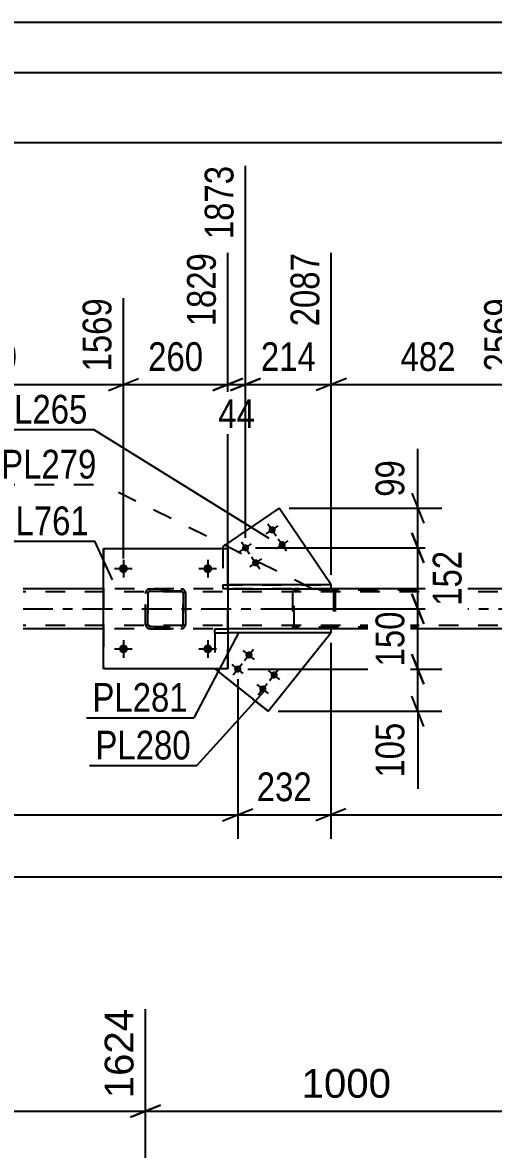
# Model space of a CAD drawing. Header units: millimetres. Extents: x 0 to 841, y 0 to 594.
# Drawn here: x 114 to 160.9, y 481.6 to 594 of the extents above; entities that cross this region are included whole.
import ezdxf

# ---------------------------------------------------------------- set-up
doc = ezdxf.new("R2010")
doc.units = ezdxf.units.MM
doc.linetypes.add('DXK_LINE_DOT2', pattern=[3.9198, 1.9599, -1.9599])
doc.linetypes.add('DXK_LINE_DOT3', pattern=[5.9187, 2.979, -0.9799, 0.9799, -0.9799])
doc.styles.add('Arial', font='ARIAL.TTF', dxfattribs={"height": 0.2})
doc.styles.add('Arial Narrow', font='ARIALN.TTF', dxfattribs={"height": 0.2})

# ---------------------------------------------------------------- blocks, each defined once
blk = doc.blocks.new('Unknown-317311778-1113')
at = {"color": 5, "linetype": 'Continuous'}
for p, q in [((841, 594), (0, 594)), ((836, 589), (5, 589))]:
    blk.add_line(p, q, dxfattribs=at)
blk = doc.blocks.new('Bolt-317311778-1620 - 1424')
at = {"linetype": 'Continuous'}
for points in [[(139.19, 543.6, -1), (138.59, 543.2, -1)], [(136.54, 541.8, -1), (135.95, 541.4, -1)], [(140.2, 542.12, -1), (139.6, 541.71, -1)], [(137.55, 540.32, -1), (136.96, 539.91, -1)]]:
    blk.add_hatch(color=1, dxfattribs=at).paths.add_polyline_path(points)
at = {"color": 1, "linetype": 'Continuous'}
for p, q in [((138.29, 543), (139.48, 543.81)), ((138.48, 544), (139.29, 542.81)), ((135.65, 541.2), (136.84, 542.01)), ((135.84, 542.2), (136.65, 541.01)), ((139.31, 541.51), (140.5, 542.32)), ((139.5, 542.51), (140.31, 541.32)), ((136.85, 540.71), (137.66, 539.52)), ((136.66, 539.71), (137.85, 540.52))]:
    blk.add_line(p, q, dxfattribs=at)
blk = doc.blocks.new('Bolt-317311778-1621 - 1424')
at = {"linetype": 'Continuous'}
for points in [[(136.3, 531.15), (136.36, 531.2), (136.42, 531.24), (136.49, 531.27), (136.56, 531.28), (136.64, 531.28), (136.71, 531.26), (136.78, 531.23), (136.84, 531.18), (136.88, 531.12), (136.92, 531.05), (136.94, 530.98), (136.94, 530.91), (136.93, 530.83), (136.91, 530.76), (136.87, 530.7), (136.81, 530.64), (136.75, 530.6), (136.68, 530.58), (136.61, 530.56), (136.53, 530.57), (136.46, 530.59), (136.39, 530.62), (136.33, 530.67), (136.28, 530.72), (136.25, 530.79), (136.23, 530.86), (136.22, 530.94), (136.24, 531.01), (136.26, 531.08)], [(135.18, 529.74), (135.23, 529.79), (135.3, 529.83), (135.37, 529.86), (135.44, 529.87), (135.52, 529.87), (135.59, 529.85), (135.66, 529.82), (135.71, 529.77), (135.76, 529.71), (135.8, 529.65), (135.82, 529.57), (135.82, 529.5), (135.81, 529.42), (135.78, 529.35), (135.74, 529.29), (135.69, 529.24), (135.63, 529.2), (135.56, 529.17), (135.48, 529.16), (135.41, 529.16), (135.34, 529.18), (135.27, 529.21), (135.21, 529.26), (135.16, 529.32), (135.13, 529.38), (135.11, 529.46), (135.1, 529.53), (135.11, 529.61), (135.14, 529.68)], [(138.8, 529.15), (138.86, 529.21), (138.92, 529.25), (138.99, 529.27), (139.06, 529.29), (139.14, 529.28), (139.21, 529.26), (139.28, 529.23), (139.34, 529.18), (139.39, 529.13), (139.42, 529.06), (139.44, 528.99), (139.45, 528.91), (139.43, 528.84), (139.41, 528.77), (139.37, 528.7), (139.31, 528.65), (139.25, 528.61), (139.18, 528.58), (139.11, 528.57), (139.03, 528.57), (138.96, 528.59), (138.89, 528.62), (138.83, 528.67), (138.79, 528.73), (138.75, 528.8), (138.73, 528.87), (138.73, 528.94), (138.74, 529.02), (138.76, 529.09)], [(137.68, 527.74), (137.74, 527.8), (137.8, 527.84), (137.87, 527.87), (137.94, 527.88), (138.02, 527.88), (138.09, 527.86), (138.16, 527.82), (138.22, 527.78), (138.26, 527.72), (138.3, 527.65), (138.32, 527.58), (138.32, 527.5), (138.31, 527.43), (138.29, 527.36), (138.25, 527.3), (138.19, 527.24), (138.13, 527.2), (138.06, 527.17), (137.99, 527.16), (137.91, 527.16), (137.84, 527.18), (137.77, 527.22), (137.71, 527.26), (137.66, 527.32), (137.63, 527.39), (137.61, 527.46), (137.6, 527.54), (137.62, 527.61), (137.64, 527.68)]]:
    blk.add_hatch(color=1, dxfattribs=at).paths.add_polyline_path(points)
at = {"color": 1, "linetype": 'Continuous'}
for p, q in [((137.15, 530.47), (136.02, 531.37)), ((136.13, 530.36), (137.03, 531.49)), ((136.02, 529.07), (134.9, 529.96)), ((135.01, 528.95), (135.91, 530.08)), ((138.64, 528.36), (139.53, 529.49)), ((139.65, 528.48), (138.52, 529.38)), ((138.53, 527.07), (137.4, 527.97)), ((137.51, 526.96), (138.41, 528.08))]:
    blk.add_line(p, q, dxfattribs=at)
blk = doc.blocks.new('Part-317311778-1605 - 1424')
at = {"color": 7, "linetype": 'DXK_LINE_DOT2'}
for p, q in [((144.74, 533.13), (133.18, 533.13)), ((133.18, 533.13), (133.18, 529.54)), ((144.74, 533.13), (133.18, 533.13)), ((138.5, 525.3), (144.74, 533.13)), ((144.74, 533.13), (144.74, 533.13)), ((133.18, 529.54), (133.19, 529.53)), ((138.5, 525.3), (133.18, 529.54))]:
    blk.add_line(p, q, dxfattribs=at)
at = {"color": 2, "linetype": 'Continuous'}
for p, q in [((138.5, 525.3), (144.74, 533.13)), ((133.19, 529.53), (138.5, 525.3)), ((138.5, 525.3), (138.5, 525.3))]:
    blk.add_line(p, q, dxfattribs=at)
blk = doc.blocks.new('Part-317311778-1611 - 1424')
at = {"color": 2, "linetype": 'Continuous'}
for p, q in [((139.59, 545.57), (133.97, 541.75)), ((144.79, 537.93), (139.59, 545.57)), ((133.97, 541.75), (133.97, 541.53))]:
    blk.add_line(p, q, dxfattribs=at)
at = {"color": 7, "linetype": 'DXK_LINE_DOT2'}
for p, q in [((133.97, 541.53), (133.97, 537.93)), ((133.97, 537.93), (144.79, 537.93))]:
    blk.add_line(p, q, dxfattribs=at)
blk = doc.blocks.new('Bolt-317311778-1616 - 1424')
at = {"linetype": 'Continuous'}
for points in [[(123.64, 539.53), (123.65, 539.62), (123.68, 539.71), (123.72, 539.79), (123.78, 539.86), (123.86, 539.91), (123.94, 539.95), (124.03, 539.97), (124.13, 539.97), (124.22, 539.95), (124.3, 539.91), (124.37, 539.86), (124.44, 539.79), (124.48, 539.71), (124.51, 539.62), (124.52, 539.53), (124.51, 539.44), (124.48, 539.35), (124.44, 539.27), (124.37, 539.21), (124.3, 539.15), (124.22, 539.11), (124.13, 539.1), (124.03, 539.1), (123.94, 539.11), (123.86, 539.15), (123.78, 539.21), (123.72, 539.27), (123.68, 539.35), (123.65, 539.44)], [(132.04, 539.53), (132.05, 539.62), (132.08, 539.71), (132.12, 539.79), (132.18, 539.86), (132.26, 539.91), (132.34, 539.95), (132.43, 539.97), (132.53, 539.97), (132.62, 539.95), (132.7, 539.91), (132.77, 539.86), (132.84, 539.79), (132.88, 539.71), (132.91, 539.62), (132.92, 539.53), (132.91, 539.44), (132.88, 539.35), (132.84, 539.27), (132.77, 539.21), (132.7, 539.15), (132.62, 539.11), (132.53, 539.1), (132.43, 539.1), (132.34, 539.11), (132.26, 539.15), (132.18, 539.21), (132.12, 539.27), (132.08, 539.35), (132.05, 539.44)]]:
    blk.add_hatch(color=1, dxfattribs=at).paths.add_polyline_path(points)
at = {"color": 1, "linetype": 'Continuous'}
for p, q in [((123.2, 539.53), (124.96, 539.53)), ((124.08, 540.41), (124.08, 538.65)), ((131.6, 539.53), (133.36, 539.53)), ((132.48, 540.41), (132.48, 538.65))]:
    blk.add_line(p, q, dxfattribs=at)
blk = doc.blocks.new('Bolt-317311778-1617 - 1424')
at = {"linetype": 'Continuous'}
for points in [[(123.64, 531.53), (123.65, 531.62), (123.68, 531.71), (123.72, 531.79), (123.78, 531.86), (123.86, 531.91), (123.94, 531.95), (124.03, 531.97), (124.13, 531.97), (124.22, 531.95), (124.3, 531.91), (124.37, 531.86), (124.44, 531.79), (124.48, 531.71), (124.51, 531.62), (124.52, 531.53), (124.51, 531.44), (124.48, 531.35), (124.44, 531.27), (124.37, 531.21), (124.3, 531.15), (124.22, 531.11), (124.13, 531.1), (124.03, 531.1), (123.94, 531.11), (123.86, 531.15), (123.78, 531.21), (123.72, 531.27), (123.68, 531.35), (123.65, 531.44)], [(132.04, 531.53), (132.05, 531.62), (132.08, 531.71), (132.12, 531.79), (132.18, 531.86), (132.26, 531.91), (132.34, 531.95), (132.43, 531.97), (132.53, 531.97), (132.62, 531.95), (132.7, 531.91), (132.77, 531.86), (132.84, 531.79), (132.88, 531.71), (132.91, 531.62), (132.92, 531.53), (132.91, 531.44), (132.88, 531.35), (132.84, 531.27), (132.77, 531.21), (132.7, 531.15), (132.62, 531.11), (132.53, 531.1), (132.43, 531.1), (132.34, 531.11), (132.26, 531.15), (132.18, 531.21), (132.12, 531.27), (132.08, 531.35), (132.05, 531.44)]]:
    blk.add_hatch(color=1, dxfattribs=at).paths.add_polyline_path(points)
at = {"color": 1, "linetype": 'Continuous'}
for p, q in [((124.08, 532.41), (124.08, 530.65)), ((132.48, 532.41), (132.48, 530.65)), ((123.2, 531.53), (124.96, 531.53)), ((131.6, 531.53), (133.36, 531.53))]:
    blk.add_line(p, q, dxfattribs=at)
blk = doc.blocks.new('Part-317311778-1675 - 1424')
at = {"color": 2, "linetype": 'Continuous'}
for p, q in [((122.08, 537.53), (114.08, 537.53)), ((162.08, 537.53), (144.79, 537.53)), ((122.08, 533.53), (114.08, 533.53)), ((162.08, 533.53), (144.74, 533.53))]:
    blk.add_line(p, q, dxfattribs=at)
at = {"color": 7, "linetype": 'DXK_LINE_DOT2'}
for p, q in [((144.79, 537.53), (122.08, 537.53)), ((710.15, 537.21), (114.08, 537.21)), ((710.15, 533.85), (114.08, 533.85)), ((144.74, 533.53), (122.08, 533.53))]:
    blk.add_line(p, q, dxfattribs=at)
at = {"color": 7, "linetype": 'DXK_LINE_DOT3'}
blk.add_line((114.08, 535.53), (710.15, 535.53), dxfattribs=at)
blk = doc.blocks.new('Part-317311778-1686 - 1424')
at = {"color": 2, "linetype": 'Continuous'}
for p, q in [((122.08, 529.53), (122.08, 541.53)), ((122.08, 541.53), (122.08, 541.53)), ((122.08, 541.53), (134.48, 541.53)), ((134.48, 541.53), (134.48, 529.53)), ((122.08, 529.53), (122.08, 529.53)), ((134.48, 529.53), (122.08, 529.53))]:
    blk.add_line(p, q, dxfattribs=at)
at = {"color": 7, "linetype": 'DXK_LINE_DOT2'}
for p, q in [((122.08, 541.53), (122.08, 529.53)), ((122.08, 541.53), (122.08, 541.53)), ((134.48, 529.53), (134.48, 541.53)), ((122.08, 529.53), (122.08, 529.53))]:
    blk.add_line(p, q, dxfattribs=at)
blk = doc.blocks.new('Part-317311778-1687 - 1424')
at = {"color": 7, "linetype": 'DXK_LINE_DOT2'}
for p, q in [((126.57, 537.5), (126.75, 537.53)), ((126.76, 537.53), (126.58, 537.5)), ((126.66, 537.28), (126.58, 537.22)), ((126.59, 537.22), (126.67, 537.27)), ((126.75, 537.29), (126.66, 537.28)), ((126.67, 537.27), (126.76, 537.29)), ((126.76, 537.53), (126.75, 537.53)), ((126.75, 537.53), (129.79, 537.53)), ((126.75, 537.29), (126.76, 537.29)), ((129.79, 537.29), (126.75, 537.29)), ((126.76, 537.53), (129.8, 537.53)), ((126.76, 537.29), (129.8, 537.29)), ((129.79, 537.53), (129.8, 537.53)), ((129.79, 537.53), (129.98, 537.5)), ((129.8, 537.29), (129.79, 537.29)), ((129.89, 537.28), (129.79, 537.29)), ((129.98, 537.5), (129.8, 537.53)), ((129.8, 537.29), (129.89, 537.27)), ((129.89, 537.28), (129.89, 537.27)), ((129.96, 537.22), (129.89, 537.28)), ((129.89, 537.27), (129.97, 537.22)), ((126.27, 537.05), (126.31, 537.24)), ((126.27, 537.05), (126.28, 537.05)), ((126.27, 534.01), (126.27, 537.05)), ((126.32, 537.24), (126.28, 537.05)), ((126.28, 534.01), (126.28, 537.05)), ((126.53, 537.15), (126.51, 537.05)), ((126.52, 537.05), (126.51, 537.05)), ((126.51, 537.05), (126.51, 534.01)), ((126.52, 537.05), (126.54, 537.14)), ((126.52, 534.01), (126.52, 537.05)), ((126.58, 537.22), (126.53, 537.15)), ((126.54, 537.14), (126.59, 537.22)), ((130.02, 537.15), (129.96, 537.22)), ((129.97, 537.22), (130.02, 537.14)), ((130.03, 537.05), (130.02, 537.15)), ((130.02, 537.14), (130.04, 537.05)), ((130.04, 537.05), (130.03, 537.05)), ((130.03, 537.05), (130.03, 534.01)), ((130.04, 534.01), (130.04, 537.05)), ((130.24, 537.24), (130.27, 537.05)), ((130.28, 537.05), (130.24, 537.24)), ((130.28, 537.05), (130.27, 537.05)), ((130.27, 537.05), (130.27, 534.01)), ((130.28, 534.01), (130.28, 537.05)), ((126.28, 534.01), (126.27, 534.01)), ((126.31, 533.83), (126.27, 534.01)), ((126.28, 534.01), (126.32, 533.83)), ((126.51, 534.01), (126.52, 534.01)), ((126.51, 534.01), (126.53, 533.92)), ((126.54, 533.92), (126.52, 534.01)), ((126.53, 533.92), (126.58, 533.84)), ((126.59, 533.84), (126.54, 533.92)), ((129.96, 533.84), (130.02, 533.92)), ((130.02, 533.92), (129.97, 533.84)), ((130.04, 534.01), (130.02, 533.92)), ((130.02, 533.92), (130.03, 534.01)), ((130.03, 534.01), (130.04, 534.01)), ((130.27, 534.01), (130.24, 533.83)), ((130.24, 533.83), (130.28, 534.01)), ((130.27, 534.01), (130.28, 534.01)), ((126.57, 533.57), (126.58, 533.57)), ((126.75, 533.53), (126.57, 533.57)), ((126.58, 533.84), (126.66, 533.79)), ((126.58, 533.57), (126.76, 533.53)), ((126.67, 533.79), (126.59, 533.84)), ((126.66, 533.79), (126.75, 533.77)), ((126.76, 533.77), (126.67, 533.79)), ((126.76, 533.77), (126.75, 533.77)), ((126.75, 533.77), (129.79, 533.77)), ((126.76, 533.53), (126.75, 533.53)), ((126.75, 533.53), (129.79, 533.53)), ((126.76, 533.77), (129.8, 533.77)), ((126.76, 533.53), (129.8, 533.53)), ((129.79, 533.77), (129.89, 533.79)), ((129.79, 533.77), (129.8, 533.77)), ((129.98, 533.57), (129.79, 533.53)), ((129.79, 533.53), (129.8, 533.53)), ((129.89, 533.79), (129.8, 533.77)), ((129.8, 533.53), (129.98, 533.57)), ((129.97, 533.84), (129.89, 533.79)), ((129.89, 533.79), (129.96, 533.84))]:
    blk.add_line(p, q, dxfattribs=at)
at = {"color": 7, "linetype": 'DXK_LINE_DOT3'}
blk.add_line((128.28, 535.53), (128.27, 535.53), dxfattribs=at)
at = {"color": 7, "linetype": 'DXK_LINE_DOT2'}
for centre, start, end in [((126.75, 537.05), 112.5, 157.5), ((126.76, 537.05), 112.5, 157.5), ((129.79, 537.05), 22.5, 67.5), ((129.8, 537.05), 22.5, 67.5), ((126.75, 534.01), 202.5, 247.5), ((126.76, 534.01), 202.5, 247.5), ((129.79, 534.01), 292.5, 337.5), ((129.8, 534.01), 292.5, 337.5)]:
    blk.add_arc(centre, 0.48, start, end, dxfattribs=at)
blk = doc.blocks.new('Part-317311778-1708 - 1424')
at = {"color": 7, "linetype": 'DXK_LINE_DOT2'}
for p, q in [((133.97, 537.93), (133.97, 537.53)), ((133.97, 537.93), (134.48, 537.93)), ((134.48, 537.53), (133.97, 537.53))]:
    blk.add_line(p, q, dxfattribs=at)
at = {"color": 2, "linetype": 'Continuous'}
for p, q in [((144.79, 537.93), (134.48, 537.93)), ((134.48, 537.53), (144.79, 537.53)), ((144.79, 537.53), (144.79, 537.93))]:
    blk.add_line(p, q, dxfattribs=at)
blk = doc.blocks.new('Part-317311778-1715 - 1424')
at = {"color": 7, "linetype": 'DXK_LINE_DOT2'}
for p, q in [((140.93, 537.34), (140.91, 537.21)), ((141.08, 537.21), (141.09, 537.27)), ((141.09, 537.27), (141.13, 537.33)), ((141.25, 537.53), (141.12, 537.51)), ((141.13, 537.33), (141.16, 537.35)), ((141.16, 537.35), (141.18, 537.36)), ((141.18, 537.36), (141.25, 537.37)), ((153.36, 537.53), (141.25, 537.53)), ((153.36, 537.37), (141.25, 537.37)), ((144.95, 537.51), (144.82, 537.53)), ((144.82, 537.37), (144.89, 537.36)), ((144.89, 537.36), (144.94, 537.33)), ((144.94, 537.33), (144.98, 537.27)), ((144.98, 537.27), (144.99, 537.21)), ((145.16, 537.21), (145.14, 537.34)), ((140.91, 537.21), (140.91, 533.85)), ((141.08, 533.85), (141.08, 537.21)), ((144.99, 537.21), (144.99, 533.85)), ((145.16, 537.21), (145.16, 533.85)), ((140.91, 533.85), (140.93, 533.73)), ((141.09, 533.79), (141.08, 533.85)), ((141.13, 533.74), (141.09, 533.79)), ((141.12, 533.56), (141.25, 533.53)), ((141.13, 533.74), (141.16, 533.72)), ((141.16, 533.72), (141.18, 533.71)), ((141.18, 533.71), (141.25, 533.69)), ((153.36, 533.69), (141.25, 533.69)), ((153.36, 533.53), (141.25, 533.53)), ((144.89, 533.71), (144.82, 533.69)), ((144.82, 533.53), (144.95, 533.56)), ((144.94, 533.74), (144.89, 533.71)), ((144.98, 533.79), (144.94, 533.74)), ((144.99, 533.85), (144.98, 533.79)), ((145.14, 533.73), (145.16, 533.85))]:
    blk.add_line(p, q, dxfattribs=at)
for centre, start, end in [((144.84, 537.2), 24.32, 69.2417), ((141.23, 533.87), 204.32, 249.2417), ((144.84, 533.87), 290.7583, 335.68)]:
    blk.add_arc(centre, 0.331, start, end, dxfattribs=at)
blk = doc.blocks.new('Part-317311778-1734 - 1424')
at = {"color": 7, "linetype": 'DXK_LINE_DOT2'}
for p, q in [((133.18, 533.13), (133.18, 533.53)), ((133.18, 533.53), (134.48, 533.53)), ((133.18, 533.13), (134.48, 533.13))]:
    blk.add_line(p, q, dxfattribs=at)
at = {"color": 2, "linetype": 'Continuous'}
for p, q in [((144.74, 533.53), (134.48, 533.53)), ((144.74, 533.13), (134.48, 533.13)), ((144.74, 533.53), (144.74, 533.13))]:
    blk.add_line(p, q, dxfattribs=at)
blk = doc.blocks.new('StraightDimension-317311778-3400 - 2401')
at = {"color": 7, "linetype": 'Continuous'}
for p, q in [((126.28, 444.23), (126.28, 495.6)), ((166.28, 444.25), (166.28, 495.6)), ((127.78, 486.01), (124.78, 484.81)), ((164.78, 484.81), (167.78, 486.01)), ((126.28, 485.41), (166.28, 485.41))]:
    blk.add_line(p, q, dxfattribs=at)
at = {"color": 0}
blk.add_wipeout([(151.33, 486.16), (151.33, 490.36), (141.23, 490.36), (141.23, 486.16)], dxfattribs=at)
at = {"color": 3, "style": 'Arial'}
blk.add_text('1000', height=2.865, dxfattribs=at).set_placement((141.83, 486.76))
at = {"color": 0, "linetype": 'Continuous'}
blk.add_wipeout([(165.68, 496.2), (161.48, 496.2), (161.48, 486.11), (165.68, 486.11)], dxfattribs=at)
at = {"color": 3, "linetype": 'Continuous', "style": 'Arial'}
blk.add_text('2624', height=2.865, rotation=90.0002, dxfattribs=at).set_placement((165.08, 486.71))
blk = doc.blocks.new('StraightDimension-317311778-3392 - 2401')
at = {"color": 7, "linetype": 'Continuous'}
for p, q in [((126.28, 444.23), (126.28, 495.6)), ((86.28, 444.25), (86.28, 493.38)), ((87.78, 486.01), (84.78, 484.81)), ((124.78, 484.81), (127.78, 486.01)), ((86.28, 485.41), (126.28, 485.41))]:
    blk.add_line(p, q, dxfattribs=at)
at = {"color": 0}
blk.add_wipeout([(111.33, 486.16), (111.33, 490.36), (101.23, 490.36), (101.23, 486.16)], dxfattribs=at)
at = {"color": 3, "style": 'Arial'}
blk.add_text('1000', height=2.865, dxfattribs=at).set_placement((101.83, 486.76))
at = {"color": 0, "linetype": 'Continuous'}
blk.add_wipeout([(125.68, 496.2), (121.48, 496.2), (121.48, 486.11), (125.68, 486.11)], dxfattribs=at)
at = {"color": 3, "linetype": 'Continuous', "style": 'Arial'}
blk.add_text('1624', height=2.865, rotation=90.0002, dxfattribs=at).set_placement((125.08, 486.71))
blk = doc.blocks.new('StraightDimension-317311778-1844 - 1424')
at = {"color": 7, "linetype": 'Continuous'}
for p, q in [((153.41, 545.57), (153.41, 551.48)), ((153.41, 545.57), (153.41, 551.48)), ((152.81, 547.07), (154.01, 544.07)), ((140.59, 545.57), (155.81, 545.57)), ((153.41, 541.6), (153.41, 545.57)), ((154.01, 540.1), (152.81, 543.1)), ((137.24, 541.6), (155.81, 541.6))]:
    blk.add_line(p, q, dxfattribs=at)
at = {"color": 0}
blk.add_wipeout([(152.66, 550.95), (148.46, 550.95), (148.46, 546.1), (152.66, 546.1)], dxfattribs=at)
at = {"color": 3, "style": 'Arial Narrow'}
blk.add_text('99', height=2.863, rotation=90.0002, dxfattribs=at).set_placement((152.06, 546.7))
blk = doc.blocks.new('StraightDimension-317311778-2319 - 1424')
at = {"color": 7, "linetype": 'Continuous'}
blk.add_line((76.96, 508.79), (710.15, 508.79), dxfattribs=at)
blk = doc.blocks.new('StraightDimension-317311778-2388 - 1424')
at = {"color": 7, "linetype": 'Continuous'}
blk.add_line((76.32, 582.05), (710.79, 582.05), dxfattribs=at)
blk = doc.blocks.new('StraightDimension-317311778-1808 - 1424')
at = {"color": 7, "linetype": 'Continuous'}
for p, q in [((152.81, 531.01), (154.01, 528.01)), ((136.46, 529.51), (155.81, 529.51)), ((153.41, 525.3), (153.41, 529.51)), ((154.01, 523.8), (152.81, 526.8)), ((139.5, 525.3), (155.81, 525.3)), ((153.41, 525.3), (153.41, 517.57)), ((153.41, 525.3), (153.41, 517.57))]:
    blk.add_line(p, q, dxfattribs=at)
at = {"color": 0}
blk.add_wipeout([(152.66, 524.78), (148.46, 524.78), (148.46, 518.09), (152.66, 518.09)], dxfattribs=at)
at = {"color": 3, "style": 'Arial Narrow'}
blk.add_text('105', height=2.863, rotation=90.0002, dxfattribs=at).set_placement((152.06, 518.69))
blk = doc.blocks.new('StraightDimension-317311778-1818 - 1424')
at = {"color": 7, "linetype": 'Continuous'}
for p, q in [((152.81, 537.03), (154.01, 534.03)), ((138.93, 535.53), (155.81, 535.53)), ((153.41, 529.51), (153.41, 535.53)), ((154.01, 528.01), (152.81, 531.01)), ((136.46, 529.51), (155.81, 529.51))]:
    blk.add_line(p, q, dxfattribs=at)
at = {"color": 0}
blk.add_wipeout([(152.66, 535.87), (148.46, 535.87), (148.46, 529.18), (152.66, 529.18)], dxfattribs=at)
at = {"color": 3, "style": 'Arial Narrow'}
blk.add_text('150', height=2.863, rotation=90.0002, dxfattribs=at).set_placement((152.06, 529.78))
blk = doc.blocks.new('StraightDimension-317311778-1831 - 1424')
at = {"color": 7, "linetype": 'Continuous'}
for p, q in [((152.81, 543.1), (154.01, 540.1)), ((137.24, 541.6), (156.26, 541.6)), ((153.41, 535.53), (153.41, 541.6)), ((154.01, 534.03), (152.81, 537.03)), ((138.93, 535.53), (156.26, 535.53))]:
    blk.add_line(p, q, dxfattribs=at)
at = {"color": 0}
blk.add_wipeout([(158.36, 541.91), (154.16, 541.91), (154.16, 535.23), (158.36, 535.23)], dxfattribs=at)
at = {"color": 3, "style": 'Arial Narrow'}
blk.add_text('152', height=2.863, rotation=90.0002, dxfattribs=at).set_placement((157.76, 535.83))
blk = doc.blocks.new('StraightDimension-317311778-2282 - 1424')
at = {"color": 7, "linetype": 'Continuous'}
for p, q in [((76.96, 532.53), (76.96, 512.59)), ((135.46, 528.51), (135.46, 512.59)), ((78.46, 515.59), (75.46, 514.39)), ((76.96, 514.99), (135.46, 514.99)), ((133.96, 514.39), (136.96, 515.59))]:
    blk.add_line(p, q, dxfattribs=at)
at = {"color": 0}
blk.add_wipeout([(110.47, 515.74), (110.47, 519.94), (101.95, 519.94), (101.95, 515.74)], dxfattribs=at)
at = {"color": 3, "style": 'Arial Narrow'}
blk.add_text('1854', height=2.863, dxfattribs=at).set_placement((102.55, 516.34))
blk = doc.blocks.new('StraightDimension-317311778-2228 - 1424')
at = {"color": 7, "linetype": 'Continuous'}
for p, q in [((144.79, 538.93), (144.79, 571.02)), ((164.08, 540.53), (164.08, 566.52)), ((146.29, 558.5), (143.29, 557.3)), ((144.79, 557.9), (164.08, 557.9)), ((162.58, 557.3), (165.58, 558.5))]:
    blk.add_line(p, q, dxfattribs=at)
at = {"color": 0}
blk.add_wipeout([(157.78, 558.65), (157.78, 562.85), (151.09, 562.85), (151.09, 558.65)], dxfattribs=at)
at = {"color": 3, "style": 'Arial Narrow'}
blk.add_text('482', height=2.863, dxfattribs=at).set_placement((151.69, 559.25))
at = {"color": 0, "linetype": 'Continuous'}
blk.add_wipeout([(163.48, 567.12), (159.28, 567.12), (159.28, 558.6), (163.48, 558.6)], dxfattribs=at)
at = {"color": 3, "linetype": 'Continuous', "style": 'Arial Narrow'}
blk.add_text('2569', height=2.863, rotation=90.0002, dxfattribs=at).set_placement((162.88, 559.2))
blk = doc.blocks.new('StraightDimension-317311778-2246 - 1424')
at = {"color": 7, "linetype": 'Continuous'}
for p, q in [((124.08, 540.53), (124.08, 566.52)), ((95.58, 540.53), (95.58, 564.69)), ((97.08, 558.5), (94.08, 557.3)), ((95.58, 557.9), (124.08, 557.9)), ((122.58, 557.3), (125.58, 558.5))]:
    blk.add_line(p, q, dxfattribs=at)
at = {"color": 0}
blk.add_wipeout([(114.09, 558.65), (114.09, 562.85), (105.57, 562.85), (105.57, 558.65)], dxfattribs=at)
at = {"color": 3, "style": 'Arial Narrow'}
blk.add_text('1000', height=2.863, dxfattribs=at).set_placement((106.17, 559.25))
at = {"color": 0, "linetype": 'Continuous'}
blk.add_wipeout([(123.48, 567.12), (119.28, 567.12), (119.28, 558.6), (123.48, 558.6)], dxfattribs=at)
at = {"color": 3, "linetype": 'Continuous', "style": 'Arial Narrow'}
blk.add_text('1569', height=2.863, rotation=90.0002, dxfattribs=at).set_placement((122.88, 559.2))
blk = doc.blocks.new('StraightDimension-317311778-2253 - 1424')
at = {"color": 7, "linetype": 'Continuous'}
for p, q in [((134.48, 538.53), (134.48, 571.02)), ((124.08, 540.53), (124.08, 566.52)), ((122.58, 557.3), (125.58, 558.5)), ((124.08, 557.9), (134.48, 557.9)), ((135.98, 558.5), (132.98, 557.3))]:
    blk.add_line(p, q, dxfattribs=at)
at = {"color": 0}
blk.add_wipeout([(132.62, 558.65), (132.62, 562.85), (125.94, 562.85), (125.94, 558.65)], dxfattribs=at)
at = {"color": 3, "style": 'Arial Narrow'}
blk.add_text('260', height=2.863, dxfattribs=at).set_placement((126.54, 559.25))
at = {"color": 0, "linetype": 'Continuous'}
blk.add_wipeout([(133.88, 571.62), (129.68, 571.62), (129.68, 563.1), (133.88, 563.1)], dxfattribs=at)
at = {"color": 3, "linetype": 'Continuous', "style": 'Arial Narrow'}
blk.add_text('1829', height=2.863, rotation=90.0002, dxfattribs=at).set_placement((133.28, 563.7))
blk = doc.blocks.new('StraightDimension-317311778-2263 - 1424')
at = {"color": 7, "linetype": 'Continuous'}
for p, q in [((136.24, 542.6), (136.24, 579.72)), ((134.48, 538.53), (134.48, 571.02)), ((132.98, 557.3), (135.98, 558.5)), ((134.48, 557.9), (136.24, 557.9)), ((137.74, 558.5), (134.74, 557.3))]:
    blk.add_line(p, q, dxfattribs=at)
at = {"color": 0, "linetype": 'Continuous'}
blk.add_wipeout([(135.64, 580.32), (131.44, 580.32), (131.44, 571.8), (135.64, 571.8)], dxfattribs=at)
at = {"color": 3, "linetype": 'Continuous', "style": 'Arial Narrow'}
blk.add_text('1873', height=2.863, rotation=90.0002, dxfattribs=at).set_placement((135.04, 572.4))
at = {"color": 0}
blk.add_wipeout([(137.79, 552.95), (137.79, 557.15), (132.93, 557.15), (132.93, 552.95)], dxfattribs=at)
at = {"color": 3, "style": 'Arial Narrow'}
blk.add_text('44', height=2.863, dxfattribs=at).set_placement((133.53, 553.55))
blk = doc.blocks.new('StraightDimension-317311778-2273 - 1424')
at = {"color": 7, "linetype": 'Continuous'}
for p, q in [((136.24, 542.6), (136.24, 579.72)), ((144.79, 538.93), (144.79, 571.02)), ((134.74, 557.3), (137.74, 558.5)), ((136.24, 557.9), (144.79, 557.9)), ((146.29, 558.5), (143.29, 557.3))]:
    blk.add_line(p, q, dxfattribs=at)
at = {"color": 0}
blk.add_wipeout([(143.86, 558.65), (143.86, 562.85), (137.17, 562.85), (137.17, 558.65)], dxfattribs=at)
at = {"color": 3, "style": 'Arial Narrow'}
blk.add_text('214', height=2.863, dxfattribs=at).set_placement((137.77, 559.25))
at = {"color": 0, "linetype": 'Continuous'}
blk.add_wipeout([(144.19, 571.62), (139.99, 571.62), (139.99, 563.1), (144.19, 563.1)], dxfattribs=at)
at = {"color": 3, "linetype": 'Continuous', "style": 'Arial Narrow'}
blk.add_text('2087', height=2.863, rotation=90.0002, dxfattribs=at).set_placement((143.59, 563.7))
blk = doc.blocks.new('StraightDimension-317311778-2292 - 1424')
at = {"color": 7, "linetype": 'Continuous'}
for p, q in [((144.74, 532.13), (144.74, 512.59)), ((135.46, 528.51), (135.46, 512.59)), ((133.96, 514.39), (136.96, 515.59)), ((135.46, 514.99), (144.74, 514.99)), ((146.24, 515.59), (143.24, 514.39))]:
    blk.add_line(p, q, dxfattribs=at)
at = {"color": 0}
blk.add_wipeout([(143.44, 515.74), (143.44, 519.94), (136.76, 519.94), (136.76, 515.74)], dxfattribs=at)
at = {"color": 3, "style": 'Arial Narrow'}
blk.add_text('232', height=2.863, dxfattribs=at).set_placement((137.36, 516.34))
blk = doc.blocks.new('StraightDimension-317311778-2300 - 1424')
at = {"color": 7, "linetype": 'Continuous'}
for p, q in [((144.74, 532.13), (144.74, 512.59)), ((146.24, 515.59), (143.24, 514.39)), ((144.74, 514.99), (710.15, 514.99))]:
    blk.add_line(p, q, dxfattribs=at)
blk = doc.blocks.new('Mark-317311778-1601 - 1424')
at = {"color": 30, "linetype": 'Continuous'}
for p in [(138.14, 527.33), (120.69, 519.9)]:
    blk.add_line(p, (131.39, 519.9), dxfattribs=at)
at = {"color": 0}
blk.add_wipeout([(130.79, 520.5), (130.79, 523.5), (121.29, 523.5), (121.29, 520.5)], dxfattribs=at)
blk.add_wipeout([(130.79, 520.5), (130.79, 523.5), (121.29, 523.5), (121.29, 520.5)], dxfattribs=at)
at = {"color": 3, "style": 'Arial Narrow'}
blk.add_text('PL280', height=2.863, dxfattribs=at).set_placement((121.29, 520.5))
blk = doc.blocks.new('Mark-317311778-1607 - 1424')
at = {"color": 30, "linetype": 'Continuous'}
for p in [(110.4, 553.4), (138.61, 542.55)]:
    blk.add_line(p, (121.1, 553.4), dxfattribs=at)
at = {"color": 0}
blk.add_wipeout([(120.5, 554), (120.5, 557), (111, 557), (111, 554)], dxfattribs=at)
blk.add_wipeout([(120.5, 554), (120.5, 557), (111, 557), (111, 554)], dxfattribs=at)
at = {"color": 3, "style": 'Arial Narrow'}
blk.add_text('PL265', height=2.863, dxfattribs=at).set_placement((111, 554))
blk = doc.blocks.new('Mark-317311778-1682 - 1424')
at = {"color": 30, "linetype": 'Continuous'}
for p in [(110.54, 542.27), (122.99, 538.43)]:
    blk.add_line(p, (121.24, 542.27), dxfattribs=at)
at = {"color": 0}
blk.add_wipeout([(120.64, 542.87), (120.64, 545.87), (111.14, 545.87), (111.14, 542.87)], dxfattribs=at)
blk.add_wipeout([(120.64, 542.87), (120.64, 545.87), (111.14, 545.87), (111.14, 542.87)], dxfattribs=at)
at = {"color": 3, "style": 'Arial Narrow'}
blk.add_text('PL761', height=2.863, dxfattribs=at).set_placement((111.14, 542.87))
blk = doc.blocks.new('Mark-317311778-1704 - 1424')
at = {"color": 30, "linetype": 'DXK_LINE_DOT2'}
for p in [(111.3, 547.92), (142.87, 537.53)]:
    blk.add_line(p, (122, 547.92), dxfattribs=at)
at = {"color": 0}
blk.add_wipeout([(121.4, 548.52), (121.4, 551.52), (111.9, 551.52), (111.9, 548.52)], dxfattribs=at)
blk.add_wipeout([(121.4, 548.52), (121.4, 551.52), (111.9, 551.52), (111.9, 548.52)], dxfattribs=at)
at = {"color": 3, "style": 'Arial Narrow'}
blk.add_text('PL279', height=2.863, dxfattribs=at).set_placement((111.9, 548.52))
blk = doc.blocks.new('Mark-317311778-1730 - 1424')
at = {"color": 30, "linetype": 'Continuous'}
for p in [(135.57, 533.18), (120.39, 524.66)]:
    blk.add_line(p, (131.1, 524.66), dxfattribs=at)
at = {"color": 0}
blk.add_wipeout([(130.5, 525.26), (130.5, 528.26), (120.99, 528.26), (120.99, 525.26)], dxfattribs=at)
blk.add_wipeout([(130.5, 525.26), (130.5, 528.26), (120.99, 528.26), (120.99, 525.26)], dxfattribs=at)
at = {"color": 3, "style": 'Arial Narrow'}
blk.add_text('PL281', height=2.863, dxfattribs=at).set_placement((120.99, 525.26))

msp = doc.modelspace()

# ---------------------------------------------------------------- block references
for name in ['Unknown-317311778-1113', 'Part-317311778-1611 - 1424', 'Bolt-317311778-1620 - 1424', 'Part-317311778-1686 - 1424', 'Bolt-317311778-1616 - 1424', 'Part-317311778-1675 - 1424', 'Part-317311778-1687 - 1424', 'Part-317311778-1708 - 1424', 'Part-317311778-1715 - 1424', 'Part-317311778-1734 - 1424', 'Part-317311778-1605 - 1424', 'Bolt-317311778-1617 - 1424', 'Bolt-317311778-1621 - 1424']:
    msp.add_blockref(name, (0, 0))

# ---------------------------------------------------------------- next in the draw order: block references
for name in ['StraightDimension-317311778-1844 - 1424', 'StraightDimension-317311778-2319 - 1424', 'StraightDimension-317311778-3400 - 2401']:
    msp.add_blockref(name, (0, 0))

# ---------------------------------------------------------------- next in the draw order: block references
for name in ['StraightDimension-317311778-2388 - 1424', 'StraightDimension-317311778-1808 - 1424', 'StraightDimension-317311778-3392 - 2401']:
    msp.add_blockref(name, (0, 0))

# ---------------------------------------------------------------- next in the draw order: block references
for name in ['StraightDimension-317311778-2246 - 1424', 'StraightDimension-317311778-1818 - 1424']:
    msp.add_blockref(name, (0, 0))

# ---------------------------------------------------------------- next in the draw order: block references
for name in ['StraightDimension-317311778-2253 - 1424', 'StraightDimension-317311778-1831 - 1424', 'StraightDimension-317311778-2282 - 1424']:
    msp.add_blockref(name, (0, 0))

# ---------------------------------------------------------------- next in the draw order: block references
for name in ['StraightDimension-317311778-2263 - 1424', 'StraightDimension-317311778-2228 - 1424', 'StraightDimension-317311778-2292 - 1424']:
    msp.add_blockref(name, (0, 0))

# ---------------------------------------------------------------- next in the draw order: block references
for name in ['StraightDimension-317311778-2273 - 1424', 'StraightDimension-317311778-2300 - 1424', 'Mark-317311778-1601 - 1424']:
    msp.add_blockref(name, (0, 0))

# ---------------------------------------------------------------- next in the draw order: block references
for name in ['Mark-317311778-1607 - 1424', 'Mark-317311778-1730 - 1424']:
    msp.add_blockref(name, (0, 0))

# ---------------------------------------------------------------- next in the draw order: block references
msp.add_blockref('Mark-317311778-1682 - 1424', (0, 0))

# ---------------------------------------------------------------- next in the draw order: block references
msp.add_blockref('Mark-317311778-1704 - 1424', (0, 0))

doc.saveas('drawing.dxf')
